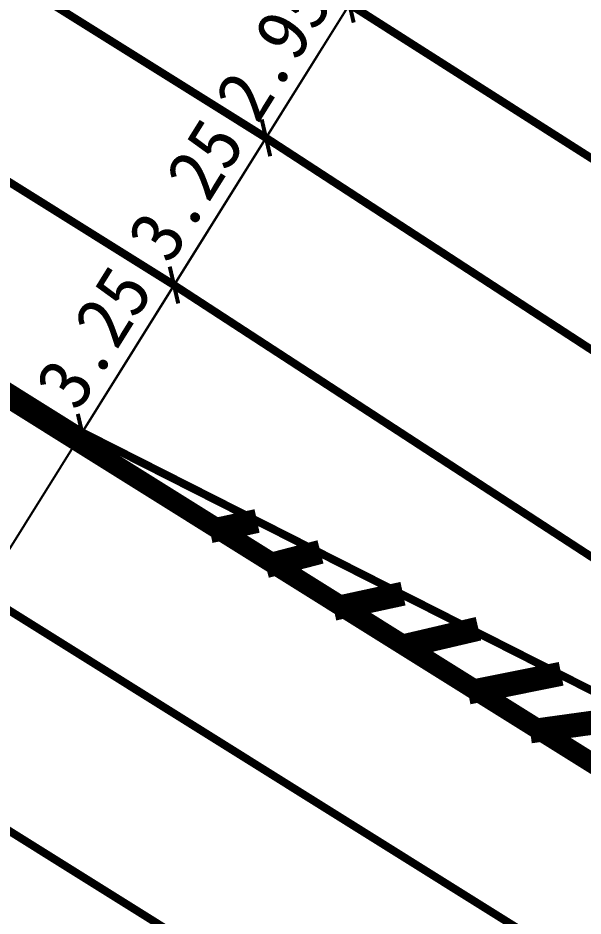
# Model space of a CAD drawing. Header units: millimetres. Extents: x 67546 to 67853, y 50670 to 50921.
# Drawn here: x 67739.54 to 67750.12, y 50739.02 to 50755.83 of the extents above; entities that cross this region are included whole.
import ezdxf

# ---------------------------------------------------------------- set-up
doc = ezdxf.new("R2010")
doc.units = ezdxf.units.MM
doc.linetypes.add('JTSS01', pattern=[6, 2, -4])
for name, color, linetype in [('@-中心线', 2, 'Continuous'), ('@-注释', 7, 'Continuous'), ('@-设计标注', 7, 'Continuous'), ('@-辅助设计', 4, 'Continuous'), ('@-隔离栏', 7, 'Continuous')]:
    doc.layers.add(name, color=color, linetype=linetype)
doc.layers.add('@-道路标线', color=7, linetype='Continuous', lineweight=0)
doc.layers.get('0').off()
doc.styles.add('--黑体', font='simhei.ttf')
doc.linetypes.add('FENCELINE1', pattern='A,6.35,-2.54,[133,ltypeshp.shx,S=2.54,R=0,X=-2.54,Y=0],-2.54,25.4', length=36.83)
doc.dimstyles.new('标志标注', dxfattribs={"dimtxt": 1, "dimasz": 0.5, "dimexe": 0, "dimexo": 0, "dimgap": 0.25, "dimtad": 1, "dimzin": 0, "dimdsep": 46, "dimtxsty": '--黑体', "dimblk": 'ARCHTICK', "dimcen": 0.09, "dimadec": 0, "dimazin": 0, "dimtfac": 1, "dimtix": 1, "dimtmove": 1, "dimatfit": 0, "dimfxl": 1, "dimtolj": 1, "dimtzin": 0, "dimarcsym": 0})

# ---------------------------------------------------------------- blocks, each defined once
blk = doc.blocks.new('_ARCHTICK')
at = {"color": 0, "linetype": 'ByBlock', "const_width": 0.15}
blk.add_lwpolyline([(-0.5, -0.5), (0.5, 0.5)], dxfattribs=at)
blk = doc.blocks.new('*D41')
at = {"layer": '@-注释', "color": 0, "lineweight": -2, "transparency": 16777216}
for p, q in [((67747.202, 50758.417), (67748.602, 50760.658)), ((67748.602, 50760.658), (67774.044, 50744.76)), ((67772.644, 50742.52), (67774.044, 50744.76))]:
    blk.add_line(p, q, dxfattribs=at)
at = {"layer": 'Defpoints', "color": 0, "transparency": 16777216}
for p in [(67747.202, 50758.417), (67774.044, 50744.76), (67772.644, 50742.52)]:
    blk.add_point(p, dxfattribs=at)
at = {"layer": '@-注释', "color": 0, "lineweight": -2, "transparency": 16777216, "xscale": 0.5, "yscale": 0.5, "zscale": 0.5}
for p, rotation in [((67748.602, 50760.658), 148.000000000012), ((67774.044, 50744.76), 328.000000000012)]:
    blk.add_blockref('_ARCHTICK', p, dxfattribs=dict(at, rotation=rotation))
at = {"layer": '@-注释', "color": 0, "transparency": 16777216, "insert": (67761.724, 50753.35), "char_height": 1, "attachment_point": 5, "rotation": 328, "style": '--黑体'}
blk.add_mtext('\\A1;30.00', dxfattribs=at)
blk = doc.blocks.new('*D81')
at = {"layer": '@-设计标注', "color": 0, "lineweight": -2, "transparency": 16777216}
for p, q in [((67745.745, 50756.085), (67746.01, 50756.509)), ((67745.745, 50756.085), (67744.182, 50753.583)), ((67744.182, 50753.583), (67743.917, 50753.159))]:
    blk.add_line(p, q, dxfattribs=at)
at = {"layer": 'Defpoints', "color": 0, "transparency": 16777216}
for p in [(67745.745, 50756.085), (67744.182, 50753.583), (67744.182, 50753.583)]:
    blk.add_point(p, dxfattribs=at)
at = {"layer": '@-设计标注', "color": 0, "lineweight": -2, "transparency": 16777216, "xscale": 0.5, "yscale": 0.5, "zscale": 0.5}
for p, rotation in [((67745.745, 50756.085), 237.9999999999833), ((67744.182, 50753.583), 57.99999999998327)]:
    blk.add_blockref('_ARCHTICK', p, dxfattribs=dict(at, rotation=rotation))
at = {"layer": '@-设计标注', "color": 0, "transparency": 16777216, "insert": (67744.327, 50755.232), "char_height": 1, "attachment_point": 5, "rotation": 58, "style": '--黑体'}
blk.add_mtext('\\A1;2.95', dxfattribs=at)
blk = doc.blocks.new('*D82')
at = {"layer": '@-设计标注', "color": 0, "lineweight": -2, "transparency": 16777216}
blk.add_line((67744.182, 50753.583), (67742.459, 50750.827), dxfattribs=at)
at = {"layer": 'Defpoints', "color": 0, "transparency": 16777216}
for p in [(67744.182, 50753.583), (67742.459, 50750.827), (67742.459, 50750.827)]:
    blk.add_point(p, dxfattribs=at)
at = {"layer": '@-设计标注', "color": 0, "lineweight": -2, "transparency": 16777216, "xscale": 0.5, "yscale": 0.5, "zscale": 0.5}
for p, rotation in [((67744.182, 50753.583), 57.99999999995199), ((67742.459, 50750.827), 237.999999999952)]:
    blk.add_blockref('_ARCHTICK', p, dxfattribs=dict(at, rotation=rotation))
at = {"layer": '@-设计标注', "color": 0, "transparency": 16777216, "insert": (67742.684, 50752.603), "char_height": 1, "attachment_point": 5, "rotation": 58, "style": '--黑体'}
blk.add_mtext('\\A1;3.25', dxfattribs=at)
blk = doc.blocks.new('*D83')
at = {"layer": '@-设计标注', "color": 0, "lineweight": -2, "transparency": 16777216}
blk.add_line((67742.459, 50750.827), (67740.737, 50748.071), dxfattribs=at)
at = {"layer": 'Defpoints', "color": 0, "transparency": 16777216}
for p in [(67742.459, 50750.827), (67740.737, 50748.071), (67740.737, 50748.071)]:
    blk.add_point(p, dxfattribs=at)
at = {"layer": '@-设计标注', "color": 0, "lineweight": -2, "transparency": 16777216, "xscale": 0.5, "yscale": 0.5, "zscale": 0.5}
for p, rotation in [((67742.459, 50750.827), 58.00000000011514), ((67740.737, 50748.071), 238.0000000001152)]:
    blk.add_blockref('_ARCHTICK', p, dxfattribs=dict(at, rotation=rotation))
at = {"layer": '@-设计标注', "color": 0, "transparency": 16777216, "insert": (67740.962, 50749.847), "char_height": 1, "attachment_point": 5, "rotation": 58, "style": '--黑体'}
blk.add_mtext('\\A1;3.25', dxfattribs=at)

msp = doc.modelspace()

# ---------------------------------------------------------------- linework, layer by layer
at = {"layer": '@-中心线', "color": 30, "linetype": 'Continuous', "ltscale": 0.08, "const_width": 0.15, "flags": 128}
for points in [[(67706.656, 50769.013), (67740.578, 50747.817)], [(67716.018, 50763.517), (67740.737, 50748.071)], [(67757.617, 50739.523), (67740.737, 50748.071)], [(67740.578, 50747.817), (67756.635, 50737.783)]]:
    msp.add_lwpolyline(points, dxfattribs=at)
at = {"layer": '@-辅助设计'}
msp.add_lwpolyline([(67747.202, 50758.417), (67735.544, 50739.76)], dxfattribs=at)
at = {"layer": '@-道路标线', "color": 7, "linetype": 'JTSS01', "flags": 128}
for points in [[(67728.784, 50766.683, 0.15, 0.15, 0), (67737.264, 50761.384, 0.15, 0.15, 0), (67745.745, 50756.085, 0.15, 0.15, 0), (67771.054, 50739.975, 0.15, 0.15, 0), (67851.288, 50689.839, 0, 0, 0)], [(67704.934, 50766.257, 0.15, 0.15, 0), (67730.375, 50750.36, 0.15, 0.15, 0), (67738.856, 50745.06, 0.15, 0.15, 0), (67844.532, 50679.027, 0, 0, 0)], [(67727.221, 50764.182, 0.15, 0.15, 0), (67735.701, 50758.882, 0.15, 0.15, 0), (67744.182, 50753.583, 0.15, 0.15, 0), (67769.332, 50737.219, 0.15, 0.15, 0), (67849.566, 50687.083, 0, 0, 0)], [(67725.498, 50761.426, 0.15, 0.15, 0), (67733.979, 50756.126, 0.15, 0.15, 0), (67742.459, 50750.827, 0.15, 0.15, 0), (67767.609, 50734.463, 0, 0, 0)]]:
    msp.add_lwpolyline(points, format="xyseb", dxfattribs=at)
at = {"layer": '@-道路标线'}
msp.add_lwpolyline([(67728.739, 50755.568), (67740.737, 50748.071)], dxfattribs=at)
at = {"layer": '@-道路标线', "color": 30, "const_width": 0.45}
for points in [[(67743.133, 50746.22), (67744.015, 50746.411)], [(67744.179, 50745.566), (67745.203, 50745.832)], [(67745.45, 50744.769), (67746.748, 50745.05)], [(67747.967, 50743.2), (67749.71, 50743.55)], [(67749.13, 50742.473), (67751.256, 50742.767)]]:
    msp.add_lwpolyline(points, dxfattribs=at)
at = {"layer": '@-道路标线', "color": 30, "const_width": 0.45, "elevation": -1475.285}
msp.add_lwpolyline([(67746.758, 50744.066), (67748.161, 50744.394)], dxfattribs=at)
at = {"layer": '@-道路标线', "color": 7, "linetype": 'Continuous', "const_width": 0.15, "flags": 128}
msp.add_lwpolyline([(67737.001, 50742.092), (67842.677, 50676.059)], dxfattribs=at)
at = {"layer": '@-隔离栏', "color": 4, "linetype": 'FENCELINE1', "ltscale": 0.1, "const_width": 0.3, "flags": 128}
for points in [[(67719.456, 50761.192), (67740.658, 50747.944)], [(67740.658, 50747.944), (67756.268, 50738.19)]]:
    msp.add_lwpolyline(points, dxfattribs=at)

# ---------------------------------------------------------------- dimensions: what is measured, and where the dimension line sits
at = {"layer": '@-注释'}
dim = msp.add_aligned_dim(p1=(67747.202, 50758.417), p2=(67772.644, 50742.52), distance=2.642, dimstyle='标志标注', dxfattribs=at)
dim.commit()
dim.dimension.update_dxf_attribs({"geometry": '*D41', "text_midpoint": (67761.724, 50753.35)})
at = {"layer": '@-设计标注'}
for p1, p2, picture, middle in [((67745.745, 50756.085), (67744.182, 50753.583), '*D81', (67744.327, 50755.232)), ((67744.182, 50753.583), (67742.459, 50750.827), '*D82', (67742.684, 50752.603)), ((67742.459, 50750.827), (67740.737, 50748.071), '*D83', (67740.962, 50749.847))]:
    dim = msp.add_aligned_dim(p1=p1, p2=p2, distance=0, dimstyle='标志标注', dxfattribs=at)
    dim.commit()
    dim.dimension.update_dxf_attribs({"geometry": picture, "text_midpoint": middle})

doc.saveas('drawing.dxf')
